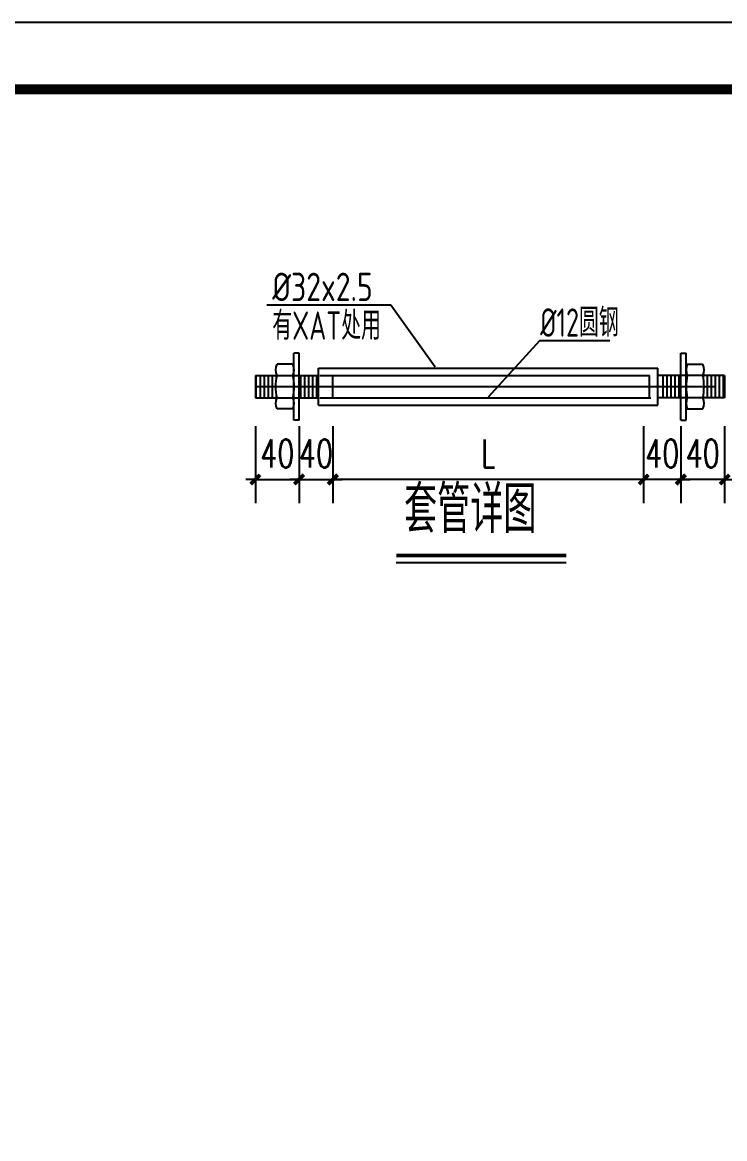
# Model space of a CAD drawing. Extents: x 180850 to 1399066, y 48356 to 327880.
# Drawn here: x 986786 to 1001635, y 196774 to 220382 of the extents above; entities that cross this region are included whole.
import ezdxf
from ezdxf.enums import TextEntityAlignment as Align

# ---------------------------------------------------------------- set-up
doc = ezdxf.new("R2010")
doc.units = 0
doc.header["$LTSCALE"] = 1000
for name, color, linetype in [('AXIS', 3, 'Continuous'), ('DOTE', 1, 'Continuous'), ('NUM', 7, 'Continuous'), ('PUB_TITLE', 4, 'Continuous'), ('PZ', 202, 'Continuous'), ('TEXT', 7, 'Continuous'), ('THIN', 7, 'Continuous'), ('XG', 6, 'Continuous')]:
    doc.layers.add(name, color=color, linetype=linetype)
doc.styles.add('_TCH_DIM_T3', font='SIMPLEX', dxfattribs={"width": 0.705882, "bigfont": 'GBCBIG'})
doc.styles.add('TSSD_Label', font='tssdeng.shx', dxfattribs={"width": 0.7, "bigfont": 'hztxt.shx'})
doc.styles.add('TSSD_Norm', font='tssdeng.shx', dxfattribs={"bigfont": 'hztxt.shx'})
doc.dimstyles.new('TCH-200-1', dxfattribs={"dimtxt": 595, "dimasz": 200, "dimexe": 500, "dimexo": 600, "dimgap": 252.5, "dimtad": 1, "dimdec": 0, "dimzin": 0, "dimdsep": 46, "dimtxsty": '_TCH_DIM_T3', "dimblk": 'ARCHTICK', "dimcen": 0.09, "dimclrd": 3, "dimclre": 3, "dimclrt": 7, "dimazin": 2, "dimtfac": 1, "dimtdec": 0, "dimtix": 1, "dimtmove": 2, "dimatfit": 3, "dimfxl": 1, "dimtolj": 1, "dimtzin": 0, "dimarcsym": 0})

# ---------------------------------------------------------------- blocks, each defined once
blk = doc.blocks.new('_ArchTick')
at = {"color": 0, "linetype": 'ByBlock', "const_width": 0.4}
blk.add_lwpolyline([(-0.5, -0.5), (0.5, 0.5)], dxfattribs=at)
blk = doc.blocks.new('*D97')
at = {"layer": 'AXIS', "color": 3, "lineweight": -2, "transparency": 16777216}
for p, q in [((999922, 211842), (999922, 210214)), ((1000708, 211842), (1000708, 210214)), ((999922, 210714), (999722, 210714)), ((1000708, 210714), (999922, 210714)), ((1000708, 210714), (1000908, 210714))]:
    blk.add_line(p, q, dxfattribs=at)
at = {"layer": 'Defpoints', "color": 0, "transparency": 16777216}
for p in [(999922, 212442), (1000708, 212442), (999922, 210714)]:
    blk.add_point(p, dxfattribs=at)
at = {"layer": 'AXIS', "color": 3, "lineweight": -2, "transparency": 16777216, "xscale": 200, "yscale": 200, "zscale": 200}
blk.add_blockref('_ArchTick', (999922, 210714), dxfattribs=at)
at = {"layer": 'AXIS', "color": 3, "lineweight": -2, "transparency": 16777216, "xscale": 200, "yscale": 200, "zscale": 200, "rotation": 180}
blk.add_blockref('_ArchTick', (1000708, 210714), dxfattribs=at)
at = {"layer": 'AXIS', "color": 7, "transparency": 16777216, "insert": (1000315, 211264), "char_height": 595, "attachment_point": 5, "style": '_TCH_DIM_T3'}
blk.add_mtext('\\A1;40', dxfattribs=at)
blk = doc.blocks.new('*D98')
at = {"layer": 'AXIS', "color": 3, "lineweight": -2, "transparency": 16777216}
for p, q in [((1000708, 211842), (1000708, 210214)), ((1001634, 211842), (1001634, 210214)), ((1000708, 210714), (1000508, 210714)), ((1001634, 210714), (1000708, 210714)), ((1001634, 210714), (1001834, 210714))]:
    blk.add_line(p, q, dxfattribs=at)
at = {"layer": 'Defpoints', "color": 0, "transparency": 16777216}
for p in [(1000708, 212442), (1001634, 212442), (1000708, 210714)]:
    blk.add_point(p, dxfattribs=at)
at = {"layer": 'AXIS', "color": 3, "lineweight": -2, "transparency": 16777216, "xscale": 200, "yscale": 200, "zscale": 200}
blk.add_blockref('_ArchTick', (1000708, 210714), dxfattribs=at)
at = {"layer": 'AXIS', "color": 3, "lineweight": -2, "transparency": 16777216, "xscale": 200, "yscale": 200, "zscale": 200, "rotation": 180}
blk.add_blockref('_ArchTick', (1001634, 210714), dxfattribs=at)
at = {"layer": 'AXIS', "color": 7, "transparency": 16777216, "insert": (1001171, 211264), "char_height": 595, "attachment_point": 5, "style": '_TCH_DIM_T3'}
blk.add_mtext('\\A1;40', dxfattribs=at)
blk = doc.blocks.new('*D99')
at = {"layer": 'AXIS', "color": 3, "lineweight": -2, "transparency": 16777216}
for p, q in [((992638, 211842), (992638, 210214)), ((993351, 211842), (993351, 210214)), ((992638, 210714), (992438, 210714)), ((992638, 210714), (993351, 210714)), ((993351, 210714), (993551, 210714))]:
    blk.add_line(p, q, dxfattribs=at)
at = {"layer": 'Defpoints', "color": 0, "transparency": 16777216}
for p in [(992638, 212442), (993351, 212442), (993351, 210714)]:
    blk.add_point(p, dxfattribs=at)
at = {"layer": 'AXIS', "color": 3, "lineweight": -2, "transparency": 16777216, "xscale": 200, "yscale": 200, "zscale": 200}
blk.add_blockref('_ArchTick', (992638, 210714), dxfattribs=at)
at = {"layer": 'AXIS', "color": 3, "lineweight": -2, "transparency": 16777216, "xscale": 200, "yscale": 200, "zscale": 200, "rotation": 180}
blk.add_blockref('_ArchTick', (993351, 210714), dxfattribs=at)
at = {"layer": 'AXIS', "color": 7, "transparency": 16777216, "insert": (992994, 211264), "char_height": 595, "attachment_point": 5, "style": '_TCH_DIM_T3'}
blk.add_mtext('\\A1;40', dxfattribs=at)
blk = doc.blocks.new('*D100')
at = {"layer": 'AXIS', "color": 3, "lineweight": -2, "transparency": 16777216}
for p, q in [((991713, 211842), (991713, 210214)), ((992638, 211842), (992638, 210214)), ((991713, 210714), (991513, 210714)), ((991713, 210714), (992638, 210714)), ((992638, 210714), (992838, 210714))]:
    blk.add_line(p, q, dxfattribs=at)
at = {"layer": 'Defpoints', "color": 0, "transparency": 16777216}
for p in [(991713, 212442), (992638, 212442), (992638, 210714)]:
    blk.add_point(p, dxfattribs=at)
at = {"layer": 'AXIS', "color": 3, "lineweight": -2, "transparency": 16777216, "xscale": 200, "yscale": 200, "zscale": 200}
blk.add_blockref('_ArchTick', (991713, 210714), dxfattribs=at)
at = {"layer": 'AXIS', "color": 3, "lineweight": -2, "transparency": 16777216, "xscale": 200, "yscale": 200, "zscale": 200, "rotation": 180}
blk.add_blockref('_ArchTick', (992638, 210714), dxfattribs=at)
at = {"layer": 'AXIS', "color": 7, "transparency": 16777216, "insert": (992176, 211264), "char_height": 595, "attachment_point": 5, "style": '_TCH_DIM_T3'}
blk.add_mtext('\\A1;40', dxfattribs=at)
blk = doc.blocks.new('*D101')
at = {"layer": 'AXIS', "color": 3, "lineweight": -2, "transparency": 16777216}
for p, q in [((993351, 211842), (993351, 210214)), ((999922, 211842), (999922, 210214)), ((999922, 210714), (993351, 210714))]:
    blk.add_line(p, q, dxfattribs=at)
at = {"layer": 'Defpoints', "color": 0, "transparency": 16777216}
for p in [(993351, 212442), (999922, 212442), (993351, 210714)]:
    blk.add_point(p, dxfattribs=at)
at = {"layer": 'AXIS', "color": 3, "lineweight": -2, "transparency": 16777216, "xscale": 200, "yscale": 200, "zscale": 200, "rotation": 180}
blk.add_blockref('_ArchTick', (993351, 210714), dxfattribs=at)
at = {"layer": 'AXIS', "color": 3, "lineweight": -2, "transparency": 16777216, "xscale": 200, "yscale": 200, "zscale": 200}
blk.add_blockref('_ArchTick', (999922, 210714), dxfattribs=at)
at = {"layer": 'AXIS', "color": 7, "transparency": 16777216, "insert": (996636, 211264), "char_height": 595, "attachment_point": 5, "style": '_TCH_DIM_T3'}
blk.add_mtext('\\A1;L', dxfattribs=at)

msp = doc.modelspace()

# ---------------------------------------------------------------- hatches: boundary and pattern name
at = {"layer": 'AXIS', "linetype": 'ByBlock'}
h = msp.add_hatch(dxfattribs=at)
h.set_pattern_fill('ANSI31', color=3, scale=26.84933, angle=45, style=0)
h.set_pattern_definition([(90, (4673875.87, 2945793.885), (-85.2466239, 1e-14), [])])
edge = h.paths.add_edge_path()
edge.add_ellipse((993199.11, 212677.64), major_axis=(743.62, 743.62), ratio=1, start_angle=122.032716, end_angle=135, ccw=False)
edge.add_line((992174.3, 212913.62), (991712.85, 212913.62))
edge.add_line((991712.85, 212913.62), (991712.85, 212677.64))
edge.add_line((991712.85, 212677.64), (992147.48, 212677.64))
edge = h.paths.add_edge_path()
edge.add_ellipse((993199.11, 212677.64), major_axis=(743.62, 743.62), ratio=1, start_angle=135, end_angle=147.967284, ccw=False)
edge.add_line((992147.48, 212677.64), (991712.85, 212677.64))
edge.add_line((991712.85, 212677.64), (991712.85, 212441.66))
edge.add_line((991712.85, 212441.66), (992174.3, 212441.66))
h.paths.add_polyline_path([(992795.49, 212913.62), (992638.17, 212913.62), (992638.17, 212677.64), (992795.49, 212677.64)])
h.paths.add_polyline_path([(992795.49, 212677.64), (992638.17, 212677.64), (992638.17, 212441.66), (992795.49, 212441.66)])
h.paths.add_polyline_path([(993056.5, 212913.62), (992795.49, 212913.62), (992795.49, 212677.64), (993056.5, 212677.64)])
h.paths.add_polyline_path([(993056.5, 212677.64), (992795.49, 212677.64), (992795.49, 212441.66), (993056.5, 212441.66)])
h = msp.add_hatch(dxfattribs=at)
h.set_pattern_fill('ANSI31', color=3, scale=26.84933, angle=45, style=0)
h.set_pattern_definition([(90, (-2680529.42, 2945793.885), (85.2466239, 1e-14), [])])
edge = h.paths.add_edge_path()
edge.add_ellipse((1000147.34, 212677.64), major_axis=(-743.62, 743.62), ratio=1, start_angle=225, end_angle=237.967284)
edge.add_line((1001172.15, 212913.62), (1001633.6, 212913.62))
edge.add_line((1001633.6, 212913.62), (1001633.6, 212677.64))
edge.add_line((1001633.6, 212677.64), (1001198.97, 212677.64))
edge = h.paths.add_edge_path()
edge.add_ellipse((1000147.34, 212677.64), major_axis=(-743.62, 743.62), ratio=1, start_angle=212.032716, end_angle=225)
edge.add_line((1001198.97, 212677.64), (1001633.6, 212677.64))
edge.add_line((1001633.6, 212677.64), (1001633.6, 212441.66))
edge.add_line((1001633.6, 212441.66), (1001172.15, 212441.66))
h.paths.add_polyline_path([(1000550.95, 212913.62), (1000708.27, 212913.62), (1000708.27, 212677.64), (1000550.95, 212677.64)])
h.paths.add_polyline_path([(1000550.95, 212677.64), (1000708.27, 212677.64), (1000708.27, 212441.66), (1000550.95, 212441.66)])
h.paths.add_polyline_path([(1000289.94, 212913.62), (1000550.95, 212913.62), (1000550.95, 212677.64), (1000289.94, 212677.64)])
h.paths.add_polyline_path([(1000289.94, 212677.64), (1000550.95, 212677.64), (1000550.95, 212441.66), (1000289.94, 212441.66)])
at = {"layer": 'PZ'}
h = msp.add_hatch(color=256, dxfattribs=at)
edge = h.paths.add_edge_path()
edge.add_line((992174.3, 212913.62), (992147.48, 212913.62))
edge.add_line((992147.48, 212913.62), (992147.48, 212677.64))
edge.add_ellipse((993199.11, 212677.64), major_axis=(-743.62, 743.62), ratio=1, start_angle=32.032716, end_angle=45, ccw=False)
edge = h.paths.add_edge_path()
edge.add_ellipse((992420.44, 213031.62), major_axis=(-193.02, 193.02), ratio=1, start_angle=45, end_angle=70.610722, ccw=False)
edge.add_line((992147.48, 213031.62), (992147.48, 212913.62))
edge.add_line((992147.48, 212913.62), (992174.3, 212913.62))
h = msp.add_hatch(color=256, dxfattribs=at)
edge = h.paths.add_edge_path()
edge.add_line((992501.23, 212913.62), (992528.05, 212913.62))
edge.add_line((992528.05, 212913.62), (992528.05, 212677.64))
edge.add_ellipse((991476.42, 212677.64), major_axis=(743.62, 743.62), ratio=1, start_angle=315, end_angle=327.967284)
edge = h.paths.add_edge_path()
edge.add_ellipse((992255.09, 213031.62), major_axis=(193.02, 193.02), ratio=1, start_angle=289.389278, end_angle=315)
edge.add_line((992528.05, 213031.62), (992528.05, 212913.62))
edge.add_line((992528.05, 212913.62), (992501.23, 212913.62))
h = msp.add_hatch(color=256, dxfattribs=at)
edge = h.paths.add_edge_path()
edge.add_line((1000845.22, 212913.62), (1000818.4, 212913.62))
edge.add_line((1000818.4, 212913.62), (1000818.4, 212677.64))
edge.add_ellipse((1001870.03, 212677.64), major_axis=(-743.62, 743.62), ratio=1, start_angle=32.032716, end_angle=45, ccw=False)
edge = h.paths.add_edge_path()
edge.add_ellipse((1001091.36, 213031.62), major_axis=(-193.02, 193.02), ratio=1, start_angle=45, end_angle=70.610722, ccw=False)
edge.add_line((1000818.4, 213031.62), (1000818.4, 212913.62))
edge.add_line((1000818.4, 212913.62), (1000845.22, 212913.62))
h = msp.add_hatch(color=256, dxfattribs=at)
edge = h.paths.add_edge_path()
edge.add_line((1001172.15, 212913.62), (1001198.97, 212913.62))
edge.add_line((1001198.97, 212913.62), (1001198.97, 212677.64))
edge.add_ellipse((1000147.34, 212677.64), major_axis=(743.62, 743.62), ratio=1, start_angle=315, end_angle=327.967284)
edge = h.paths.add_edge_path()
edge.add_ellipse((1000926, 213031.62), major_axis=(193.02, 193.02), ratio=1, start_angle=289.389278, end_angle=315)
edge.add_line((1001198.97, 213031.62), (1001198.97, 212913.62))
edge.add_line((1001198.97, 212913.62), (1001172.15, 212913.62))
h = msp.add_hatch(color=256, dxfattribs=at)
edge = h.paths.add_edge_path()
edge.add_line((992174.3, 212441.66), (992147.48, 212441.66))
edge.add_line((992147.48, 212441.66), (992147.48, 212677.64))
edge.add_ellipse((993199.11, 212677.64), major_axis=(743.62, 743.62), ratio=1, start_angle=135, end_angle=147.967284)
edge = h.paths.add_edge_path()
edge.add_ellipse((992420.44, 212323.67), major_axis=(193.02, 193.02), ratio=1, start_angle=109.389278, end_angle=135)
edge.add_line((992147.48, 212323.67), (992147.48, 212441.66))
edge.add_line((992147.48, 212441.66), (992174.3, 212441.66))
h = msp.add_hatch(color=256, dxfattribs=at)
edge = h.paths.add_edge_path()
edge.add_line((992501.23, 212441.66), (992528.05, 212441.66))
edge.add_line((992528.05, 212441.66), (992528.05, 212677.64))
edge.add_ellipse((991476.42, 212677.64), major_axis=(-743.62, 743.62), ratio=1, start_angle=212.032716, end_angle=225, ccw=False)
edge = h.paths.add_edge_path()
edge.add_ellipse((992255.09, 212323.67), major_axis=(-193.02, 193.02), ratio=1, start_angle=225, end_angle=250.610722, ccw=False)
edge.add_line((992528.05, 212323.67), (992528.05, 212441.66))
edge.add_line((992528.05, 212441.66), (992501.23, 212441.66))
h = msp.add_hatch(color=256, dxfattribs=at)
edge = h.paths.add_edge_path()
edge.add_line((1000845.22, 212441.66), (1000818.4, 212441.66))
edge.add_line((1000818.4, 212441.66), (1000818.4, 212677.64))
edge.add_ellipse((1001870.03, 212677.64), major_axis=(743.62, 743.62), ratio=1, start_angle=135, end_angle=147.967284)
edge = h.paths.add_edge_path()
edge.add_ellipse((1001091.36, 212323.67), major_axis=(193.02, 193.02), ratio=1, start_angle=109.389278, end_angle=135)
edge.add_line((1000818.4, 212323.67), (1000818.4, 212441.66))
edge.add_line((1000818.4, 212441.66), (1000845.22, 212441.66))
h = msp.add_hatch(color=256, dxfattribs=at)
edge = h.paths.add_edge_path()
edge.add_line((1001172.15, 212441.66), (1001198.97, 212441.66))
edge.add_line((1001198.97, 212441.66), (1001198.97, 212677.64))
edge.add_ellipse((1000147.34, 212677.64), major_axis=(-743.62, 743.62), ratio=1, start_angle=212.032716, end_angle=225, ccw=False)
edge = h.paths.add_edge_path()
edge.add_ellipse((1000926, 212323.67), major_axis=(-193.02, 193.02), ratio=1, start_angle=225, end_angle=250.610722, ccw=False)
edge.add_line((1001198.97, 212323.67), (1001198.97, 212441.66))
edge.add_line((1001198.97, 212441.66), (1001172.15, 212441.66))

# ---------------------------------------------------------------- linework, layer by layer
at = {"layer": 'AXIS'}
for p, q in [((991955.51, 214407.87), (994574.17, 214407.87)), ((994574.17, 214407.87), (995516.12, 213093.51)), ((997718.24, 213645.11), (996634.71, 212451.73)), ((999210.2, 213645.11), (997718.24, 213645.11))]:
    msp.add_line(p, q, dxfattribs=at)
at = {"layer": 'AXIS', "color": 3, "linetype": 'ByBlock'}
for p, q in [((991712.85, 212913.62), (991712.85, 212441.66)), ((991712.85, 212913.62), (993048.98, 212913.62)), ((993073.65, 212913.62), (1000046.79, 212913.62)), ((993350.63, 212441.66), (993350.63, 212913.62)), ((1000046.79, 212441.66), (1000046.79, 212913.62)), ((1001633.6, 212913.62), (1000223.87, 212913.62)), ((1001633.6, 212913.62), (1001633.6, 212441.66)), ((991712.85, 212441.66), (993048.98, 212441.66)), ((993073.65, 212441.66), (1000072.07, 212441.66)), ((1001633.6, 212441.66), (1000223.87, 212441.66))]:
    msp.add_line(p, q, dxfattribs=at)
at = {"layer": 'DOTE'}
msp.add_line((991712.85, 212677.64), (1001456.52, 212677.64), dxfattribs=at)
at = {"layer": 'NUM', "const_width": 75}
msp.add_lwpolyline([(994692.1, 209106), (998286.9, 209106)], dxfattribs=at)
at = {"layer": 'NUM'}
msp.add_lwpolyline([(994692.1, 208956), (998286.9, 208956)], dxfattribs=at)
at = {"layer": 'PUB_TITLE'}
msp.add_lwpolyline([(919169.3, 220381.89), (1038098.48, 220381.89), (1038098.48, 136381.97), (919169.3, 136381.97)], close=True, dxfattribs=at)
at = {"layer": 'PUB_TITLE', "const_width": 212.12}
msp.add_lwpolyline([(922704.65, 137796.11), (922704.65, 218967.75), (1036684.34, 218967.75), (1036684.34, 137796.11)], close=True, dxfattribs=at)
at = {"layer": 'PZ'}
for p, q in [((992638.17, 213385.59), (992528.05, 213385.59)), ((992528.05, 211969.7), (992528.05, 213385.59)), ((992638.17, 211969.7), (992638.17, 213385.59)), ((1000708.27, 213385.59), (1000818.4, 213385.59)), ((1000708.27, 211969.7), (1000708.27, 213385.59)), ((1000818.4, 211969.7), (1000818.4, 213385.59)), ((992501.23, 213149.61), (992174.3, 213149.61)), ((1000845.22, 213149.61), (1001172.15, 213149.61)), ((992501.23, 212205.68), (992174.3, 212205.68)), ((1000845.22, 212205.68), (1001172.15, 212205.68)), ((992638.17, 211969.7), (992528.05, 211969.7)), ((1000708.27, 211969.7), (1000818.4, 211969.7))]:
    msp.add_line(p, q, dxfattribs=at)
at = {"layer": 'PZ', "extrusion": (0, 0, -1)}
for centre, major_axis, start_param, end_param in [((992420.44, 213031.62), (-193.02, 193.02), 5.05079572, 5.94477857), ((992255.09, 213031.62), (193.02, 193.02), 0.33840673, 1.23238959), ((993199.11, 212677.64), (-0.01, 1051.63), 4.48607801, 4.93872162), ((991476.42, 212677.64), (-0.01, 1051.63), 1.34448536, 1.79712897), ((992420.44, 212323.67), (193.02, 193.02), 3.47999939, 4.37398224), ((992255.09, 212323.67), (193.02, 193.02), 0.33840674, 1.23238959)]:
    msp.add_ellipse(centre, major_axis=major_axis, ratio=1, start_param=start_param, end_param=end_param, dxfattribs=at)
at = {"layer": 'PZ'}
for centre, major_axis, start_param, end_param in [((1001091.36, 213031.62), (-193.02, 193.02), 0.33840673, 1.23238959), ((1000926, 213031.62), (193.02, 193.02), 5.05079572, 5.94477857), ((1001870.03, 212677.64), (0.01, 1051.63), 1.34448536, 1.79712897), ((1000147.34, 212677.64), (0.01, 1051.63), 4.48607801, 4.93872162), ((1001091.36, 212323.67), (-193.02, 193.02), 0.33840674, 1.23238959), ((1000926, 212323.67), (-193.02, 193.02), 3.47999939, 4.37398224)]:
    msp.add_ellipse(centre, major_axis=major_axis, ratio=1, start_param=start_param, end_param=end_param, dxfattribs=at)
at = {"layer": 'XG'}
for p, q in [((993048.98, 212284.34), (993048.98, 213070.95)), ((993048.98, 213070.95), (1000223.87, 213070.95)), ((1000223.87, 212284.34), (1000223.87, 213070.95)), ((993048.98, 212284.34), (1000223.87, 212284.34))]:
    msp.add_line(p, q, dxfattribs=at)

# ---------------------------------------------------------------- texts
at = {"layer": 'TEXT', "style": 'TSSD_Label', "width": 0.7}
for s, p in [('%%C12圆钢', (997733.65, 213732.5)), ('有XAT处用', (992070, 213668.88))]:
    msp.add_text(s, height=600, dxfattribs=at).set_placement(p)
msp.add_text('套管详图', height=1000, dxfattribs=at).set_placement((994855.8, 209282.93), align=Align.BOTTOM_LEFT)
at = {"layer": 'THIN', "style": 'TSSD_Norm', "width": 0.8}
msp.add_text('%%C32x2.5', height=600, dxfattribs=at).set_placement((992070, 214486.93))

# ---------------------------------------------------------------- dimensions: what is measured, and where the dimension line sits
at = {"layer": 'AXIS'}
for base, p1, p2, text, picture, middle in [((992638.17, 210714.06), (991712.85, 212441.66), (992638.17, 212441.66), '40', '*D100', (992175.51, 211264.06)), ((993350.63, 210714.06), (992638.17, 212441.66), (993350.63, 212441.66), '40', '*D99', (992994.4, 211264.06)), ((993350.63, 210714.06), (999922.22, 212441.66), (993350.63, 212441.66), 'L', '*D101', (996636.42, 211264.06))]:
    dim = msp.add_linear_dim(base=base, p1=p1, p2=p2, text=text, dimstyle='TCH-200-1', dxfattribs=at)
    dim.commit()
    dim.dimension.update_dxf_attribs({"geometry": picture, "text_midpoint": middle})
for base, p1, p2, picture, middle in [((999922.22, 210714.06), (1000708.27, 212441.66), (999922.22, 212441.66), '*D97', (1000315.25, 211264.06)), ((1000708.27, 210714.06), (1001633.6, 212441.66), (1000708.27, 212441.66), '*D98', (1001170.94, 211264.06))]:
    dim = msp.add_linear_dim(base=base, p1=p1, p2=p2, angle=180, text='40', dimstyle='TCH-200-1', dxfattribs=at)
    dim.commit()
    dim.dimension.update_dxf_attribs({"geometry": picture, "text_midpoint": middle})

doc.saveas('drawing.dxf')
